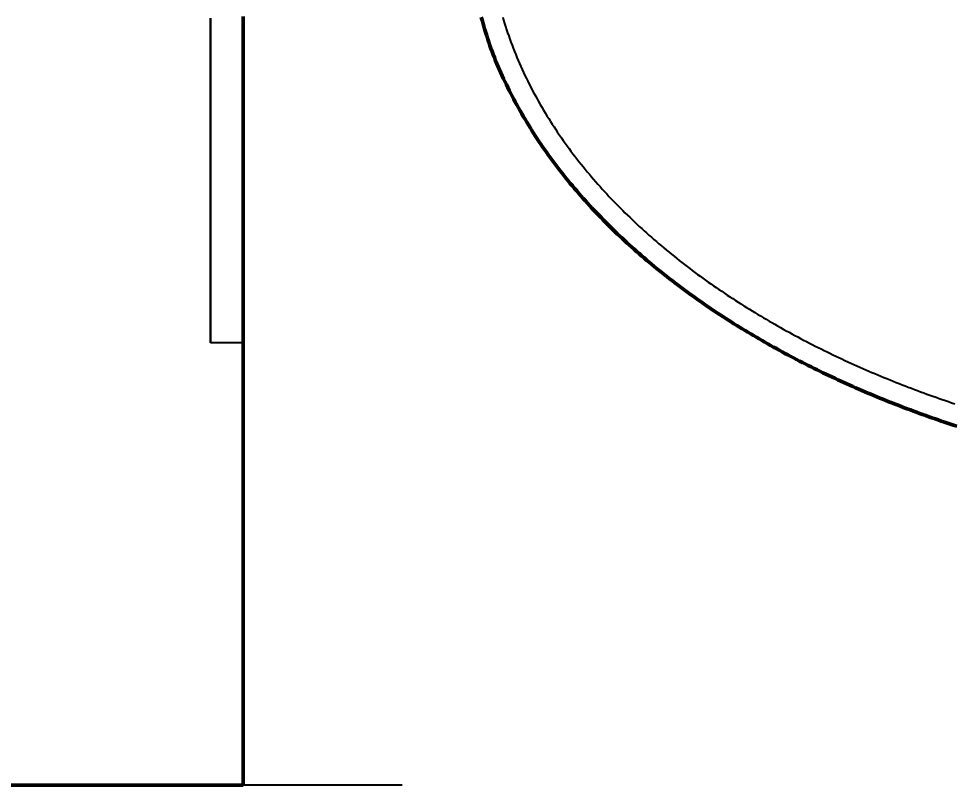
# Model space of a CAD drawing. Header units: millimetres. Extents: x 0 to 420, y 0 to 297.
# Drawn here: x 66.07 to 80.35, y 153 to 164.69 of the extents above; entities that cross this region are included whole.
import ezdxf

# ---------------------------------------------------------------- set-up
doc = ezdxf.new("R2010")
doc.units = ezdxf.units.MM
doc.linetypes.add('ISO02-TRAZOS', pattern=[3.75, 3, -0.75])
for name, color, linetype, lineweight in [('01-VISIBLE', 7, 'CONTINUOUS', 50), ('02-OCULTA', 4, 'ISO02-TRAZOS', 25), ('04-COTA', 3, 'CONTINUOUS', 25)]:
    doc.layers.add(name, color=color, linetype=linetype, lineweight=lineweight)
doc.styles.add('ISO3098', font='isocpeur.ttf')
doc.dimstyles.new('FLAMA-ISO', dxfattribs={"dimtxt": 3.5, "dimasz": 3, "dimexe": 2, "dimexo": 1, "dimgap": 1, "dimtad": 1, "dimdec": 1, "dimtxsty": 'ISO3098', "dimcen": 2.5, "dimclrd": 3, "dimclre": 3, "dimclrt": 3, "dimazin": 3, "dimtfac": 1, "dimtmove": 0, "dimatfit": 3, "dimlwd": 25, "dimlwe": 25})

msp = doc.modelspace()

# ---------------------------------------------------------------- linework, layer by layer
at = {"layer": '01-VISIBLE'}
msp.add_line((69.5, 153), (64, 153), dxfattribs=at)
for points in [[(69.5, 153), (69.5, 153.05), (69.5, 153.1), (69.5, 153.15), (69.5, 153.2), (69.5, 153.251), (69.5, 153.301), (69.5, 153.351), (69.5, 153.401), (69.5, 153.451), (69.5, 153.501), (69.5, 153.551), (69.5, 153.601), (69.5, 153.651), (69.5, 153.702), (69.5, 153.752), (69.5, 153.802), (69.5, 153.852), (69.5, 153.902), (69.5, 153.952), (69.5, 154.002), (69.5, 154.052), (69.5, 154.103), (69.5, 154.153), (69.5, 154.203), (69.5, 154.253), (69.5, 154.303), (69.5, 154.353), (69.5, 154.403), (69.5, 154.453), (69.5, 154.503), (69.5, 154.554), (69.5, 154.604), (69.5, 154.654), (69.5, 154.704), (69.5, 154.754), (69.5, 154.804), (69.5, 154.854), (69.5, 154.904), (69.5, 154.954), (69.5, 155.005), (69.5, 155.055), (69.5, 155.105), (69.5, 155.155), (69.5, 155.205), (69.5, 155.255), (69.5, 155.305), (69.5, 155.355), (69.5, 155.405), (69.5, 155.456), (69.5, 155.506), (69.5, 155.556), (69.5, 155.606), (69.5, 155.656), (69.5, 155.706), (69.5, 155.756), (69.5, 155.806), (69.5, 155.856), (69.5, 155.907), (69.5, 155.957), (69.5, 156.007), (69.5, 156.057), (69.5, 156.107), (69.5, 156.157), (69.5, 156.207), (69.5, 156.257), (69.5, 156.308), (69.5, 156.358), (69.5, 156.408), (69.5, 156.458), (69.5, 156.508), (69.5, 156.558), (69.5, 156.608), (69.5, 156.658), (69.5, 156.708), (69.5, 156.759), (69.5, 156.809), (69.5, 156.859), (69.5, 156.909), (69.5, 156.959), (69.5, 157.009), (69.5, 157.059), (69.5, 157.109), (69.5, 157.159), (69.5, 157.21), (69.5, 157.26), (69.5, 157.31), (69.5, 157.36), (69.5, 157.41), (69.5, 157.46), (69.5, 157.51), (69.5, 157.56), (69.5, 157.61), (69.5, 157.661), (69.5, 157.711), (69.5, 157.761), (69.5, 157.811), (69.5, 157.861), (69.5, 157.911), (69.5, 157.961), (69.5, 158.011), (69.5, 158.062), (69.5, 158.112), (69.5, 158.162), (69.5, 158.212), (69.5, 158.262), (69.5, 158.312), (69.5, 158.362), (69.5, 158.412), (69.5, 158.462), (69.5, 158.513), (69.5, 158.563), (69.5, 158.613), (69.5, 158.663), (69.5, 158.713), (69.5, 158.763), (69.5, 158.813), (69.5, 158.863), (69.5, 158.913), (69.5, 158.964), (69.5, 159.014), (69.5, 159.064), (69.5, 159.114), (69.5, 159.164), (69.5, 159.214), (69.5, 159.264), (69.5, 159.314), (69.5, 159.364), (69.5, 159.415), (69.5, 159.465), (69.5, 159.515), (69.5, 159.565), (69.5, 159.615), (69.5, 159.665), (69.5, 159.715), (69.5, 159.765), (69.5, 159.816), (69.5, 159.866), (69.5, 159.916), (69.5, 159.966), (69.5, 160.016), (69.5, 160.066), (69.5, 160.116), (69.5, 160.166), (69.5, 160.216), (69.5, 160.267), (69.5, 160.317), (69.5, 160.367), (69.5, 160.417), (69.5, 160.467), (69.5, 160.517), (69.5, 160.567), (69.5, 160.617), (69.5, 160.667), (69.5, 160.718), (69.5, 160.768), (69.5, 160.818), (69.5, 160.868), (69.5, 160.918), (69.5, 160.968), (69.5, 161.018), (69.5, 161.068), (69.5, 161.118), (69.5, 161.169), (69.5, 161.219), (69.5, 161.269), (69.5, 161.319), (69.5, 161.369), (69.5, 161.419), (69.5, 161.469), (69.5, 161.519), (69.5, 161.569), (69.5, 161.62), (69.5, 161.67), (69.5, 161.72), (69.5, 161.77), (69.5, 161.82), (69.5, 161.87), (69.5, 161.92), (69.5, 161.97), (69.5, 162.021), (69.5, 162.071), (69.5, 162.121), (69.5, 162.171), (69.5, 162.221), (69.5, 162.271), (69.5, 162.321), (69.5, 162.371), (69.5, 162.421), (69.5, 162.472), (69.5, 162.522), (69.5, 162.572), (69.5, 162.622), (69.5, 162.672), (69.5, 162.722), (69.5, 162.772), (69.5, 162.822), (69.5, 162.872), (69.5, 162.923), (69.5, 162.973), (69.5, 163.023), (69.5, 163.073), (69.5, 163.123), (69.5, 163.173), (69.5, 163.223), (69.5, 163.273), (69.5, 163.323), (69.5, 163.374), (69.5, 163.424), (69.5, 163.474), (69.5, 163.524), (69.5, 163.574), (69.5, 163.624), (69.5, 163.674), (69.5, 163.724), (69.5, 163.775), (69.5, 163.825), (69.5, 163.875), (69.5, 163.925), (69.5, 163.975), (69.5, 164.025), (69.5, 164.075), (69.5, 164.125), (69.5, 164.175), (69.5, 164.226), (69.5, 164.276), (69.5, 164.326), (69.5, 164.376), (69.5, 164.426), (69.5, 164.476), (69.5, 164.526), (69.5, 164.576), (69.5, 164.626), (69.5, 164.677), (69.5, 164.727)], [(73.131, 164.718), (73.144, 164.67), (73.157, 164.621), (73.17, 164.573), (73.184, 164.525), (73.199, 164.477), (73.213, 164.43), (73.228, 164.382), (73.244, 164.334), (73.26, 164.287), (73.277, 164.24), (73.295, 164.193), (73.312, 164.146), (73.331, 164.1), (73.349, 164.053), (73.369, 164.007), (73.388, 163.961), (73.408, 163.915), (73.428, 163.87), (73.449, 163.824), (73.47, 163.779), (73.492, 163.734), (73.513, 163.689), (73.535, 163.644), (73.558, 163.599), (73.58, 163.554), (73.603, 163.51), (73.627, 163.466), (73.65, 163.422), (73.674, 163.378), (73.698, 163.334), (73.723, 163.29), (73.747, 163.247), (73.772, 163.203), (73.798, 163.16), (73.823, 163.117), (73.849, 163.074), (73.875, 163.032), (73.901, 162.989), (73.928, 162.947), (73.955, 162.905), (73.982, 162.863), (74.01, 162.821), (74.038, 162.78), (74.066, 162.738), (74.095, 162.697), (74.123, 162.656), (74.153, 162.616), (74.182, 162.575), (74.211, 162.535), (74.241, 162.494), (74.271, 162.455), (74.302, 162.415), (74.332, 162.375), (74.363, 162.336), (74.394, 162.297), (74.426, 162.258), (74.457, 162.219), (74.489, 162.18), (74.521, 162.142), (74.553, 162.104), (74.586, 162.066), (74.618, 162.028), (74.651, 161.99), (74.685, 161.953), (74.718, 161.915), (74.751, 161.878), (74.785, 161.841), (74.819, 161.805), (74.853, 161.768), (74.888, 161.732), (74.922, 161.696), (74.957, 161.66), (74.992, 161.624), (75.027, 161.588), (75.063, 161.553), (75.098, 161.518), (75.134, 161.483), (75.17, 161.448), (75.206, 161.413), (75.242, 161.379), (75.278, 161.345), (75.315, 161.31), (75.352, 161.277), (75.389, 161.243), (75.426, 161.209), (75.463, 161.176), (75.501, 161.143), (75.538, 161.11), (75.576, 161.077), (75.614, 161.044), (75.652, 161.012), (75.69, 160.98), (75.729, 160.948), (75.767, 160.916), (75.806, 160.884), (75.845, 160.853), (75.884, 160.821), (75.923, 160.79), (75.962, 160.759), (76.002, 160.728), (76.041, 160.698), (76.081, 160.667), (76.121, 160.637), (76.161, 160.607), (76.201, 160.577), (76.241, 160.547), (76.281, 160.518), (76.322, 160.488), (76.362, 160.459), (76.403, 160.43), (76.444, 160.401), (76.485, 160.373), (76.526, 160.344), (76.567, 160.316), (76.608, 160.288), (76.65, 160.259), (76.691, 160.232), (76.733, 160.204), (76.775, 160.176), (76.817, 160.149), (76.859, 160.122), (76.901, 160.095), (76.943, 160.068), (76.985, 160.041), (77.028, 160.015), (77.07, 159.988), (77.113, 159.962), (77.155, 159.936), (77.198, 159.91), (77.241, 159.885), (77.284, 159.859), (77.327, 159.834), (77.37, 159.809), (77.414, 159.783), (77.457, 159.759), (77.501, 159.734), (77.544, 159.709), (77.588, 159.685), (77.632, 159.661), (77.675, 159.636), (77.719, 159.613), (77.763, 159.589), (77.807, 159.565), (77.852, 159.542), (77.896, 159.518), (77.94, 159.495), (77.985, 159.472), (78.029, 159.449), (78.074, 159.427), (78.118, 159.404), (78.163, 159.382), (78.208, 159.359), (78.253, 159.337), (78.298, 159.315), (78.343, 159.294), (78.388, 159.272), (78.433, 159.25), (78.478, 159.229), (78.523, 159.208), (78.569, 159.187), (78.614, 159.166), (78.66, 159.145), (78.705, 159.125), (78.751, 159.104), (78.797, 159.084), (78.842, 159.064), (78.888, 159.044), (78.934, 159.024), (78.98, 159.004), (79.026, 158.984), (79.072, 158.965), (79.118, 158.946), (79.165, 158.926), (79.211, 158.907), (79.257, 158.889), (79.304, 158.87), (79.35, 158.851), (79.396, 158.833), (79.443, 158.814), (79.49, 158.796), (79.536, 158.778), (79.583, 158.76), (79.63, 158.743), (79.677, 158.725), (79.723, 158.708), (79.77, 158.69), (79.817, 158.673), (79.864, 158.656), (79.911, 158.639), (79.958, 158.622), (80.006, 158.606), (80.053, 158.589), (80.1, 158.573), (80.147, 158.556), (80.195, 158.54), (80.242, 158.524), (80.29, 158.508), (80.337, 158.493), (80.385, 158.477)]]:
    msp.add_lwpolyline(points, dxfattribs=at)
at = {"layer": '02-OCULTA'}
msp.add_line((69.5, 159.75), (69, 159.75), dxfattribs=at)
for points in [[(73.458, 164.717), (73.472, 164.669), (73.487, 164.621), (73.502, 164.573), (73.517, 164.526), (73.533, 164.478), (73.55, 164.431), (73.566, 164.384), (73.583, 164.336), (73.601, 164.289), (73.619, 164.243), (73.637, 164.196), (73.656, 164.15), (73.675, 164.103), (73.694, 164.057), (73.714, 164.011), (73.734, 163.965), (73.755, 163.919), (73.776, 163.874), (73.797, 163.829), (73.819, 163.784), (73.841, 163.739), (73.863, 163.694), (73.886, 163.649), (73.909, 163.605), (73.933, 163.56), (73.956, 163.516), (73.981, 163.472), (74.005, 163.429), (74.03, 163.385), (74.055, 163.342), (74.08, 163.299), (74.106, 163.256), (74.132, 163.213), (74.159, 163.17), (74.185, 163.128), (74.212, 163.086), (74.24, 163.044), (74.267, 163.002), (74.295, 162.96), (74.323, 162.919), (74.352, 162.878), (74.381, 162.837), (74.41, 162.796), (74.439, 162.755), (74.469, 162.715), (74.498, 162.675), (74.529, 162.634), (74.559, 162.595), (74.59, 162.555), (74.62, 162.516), (74.652, 162.476), (74.683, 162.437), (74.715, 162.398), (74.747, 162.36), (74.779, 162.321), (74.811, 162.283), (74.844, 162.245), (74.877, 162.207), (74.91, 162.17), (74.943, 162.132), (74.976, 162.095), (75.01, 162.058), (75.044, 162.021), (75.078, 161.984), (75.113, 161.948), (75.147, 161.912), (75.182, 161.876), (75.217, 161.84), (75.252, 161.804), (75.288, 161.769), (75.323, 161.733), (75.359, 161.698), (75.395, 161.664), (75.431, 161.629), (75.468, 161.594), (75.504, 161.56), (75.541, 161.526), (75.578, 161.492), (75.615, 161.458), (75.652, 161.425), (75.689, 161.392), (75.727, 161.359), (75.765, 161.326), (75.803, 161.293), (75.841, 161.26), (75.879, 161.228), (75.918, 161.196), (75.956, 161.164), (75.995, 161.132), (76.034, 161.1), (76.073, 161.069), (76.112, 161.038), (76.151, 161.007), (76.191, 160.976), (76.23, 160.945), (76.27, 160.915), (76.31, 160.884), (76.35, 160.854), (76.39, 160.824), (76.43, 160.794), (76.471, 160.765), (76.511, 160.735), (76.552, 160.706), (76.593, 160.677), (76.634, 160.648), (76.675, 160.62), (76.716, 160.591), (76.757, 160.563), (76.799, 160.535), (76.841, 160.507), (76.882, 160.479), (76.924, 160.451), (76.966, 160.424), (77.008, 160.396), (77.05, 160.369), (77.092, 160.342), (77.135, 160.316), (77.177, 160.289), (77.22, 160.263), (77.262, 160.236), (77.305, 160.21), (77.348, 160.184), (77.391, 160.159), (77.434, 160.133), (77.477, 160.108), (77.521, 160.082), (77.564, 160.057), (77.607, 160.032), (77.651, 160.008), (77.695, 159.983), (77.738, 159.959), (77.782, 159.934), (77.826, 159.91), (77.87, 159.886), (77.914, 159.863), (77.958, 159.839), (78.003, 159.815), (78.047, 159.792), (78.091, 159.769), (78.136, 159.746), (78.181, 159.723), (78.225, 159.701), (78.27, 159.678), (78.315, 159.656), (78.36, 159.633), (78.405, 159.611), (78.45, 159.59), (78.495, 159.568), (78.54, 159.546), (78.585, 159.525), (78.631, 159.503), (78.676, 159.482), (78.722, 159.461), (78.767, 159.441), (78.813, 159.42), (78.859, 159.399), (78.904, 159.379), (78.95, 159.359), (78.996, 159.339), (79.042, 159.319), (79.088, 159.299), (79.134, 159.28), (79.18, 159.26), (79.227, 159.241), (79.273, 159.222), (79.319, 159.203), (79.366, 159.184), (79.412, 159.165), (79.459, 159.146), (79.505, 159.128), (79.552, 159.11), (79.599, 159.092), (79.645, 159.074), (79.692, 159.056), (79.739, 159.038), (79.786, 159.02), (79.833, 159.003), (79.88, 158.986), (79.927, 158.968), (79.974, 158.951), (80.021, 158.934), (80.069, 158.918), (80.116, 158.901), (80.163, 158.885), (80.211, 158.868), (80.258, 158.852), (80.305, 158.836), (80.353, 158.82)], [(69, 159.75), (69, 159.8), (69, 159.85), (69, 159.9), (69, 159.95), (69, 160), (69, 160.05), (69, 160.1), (69, 160.15), (69, 160.2), (69, 160.25), (69, 160.3), (69, 160.35), (69, 160.4), (69, 160.45), (69, 160.5), (69, 160.55), (69, 160.6), (69, 160.65), (69, 160.7), (69, 160.75), (69, 160.8), (69, 160.85), (69, 160.9), (69, 160.95), (69, 161), (69, 161.05), (69, 161.1), (69, 161.15), (69, 161.2), (69, 161.25), (69, 161.3), (69, 161.35), (69, 161.4), (69, 161.45), (69, 161.5), (69, 161.55), (69, 161.6), (69, 161.65), (69, 161.7), (69, 161.75), (69, 161.8), (69, 161.85), (69, 161.9), (69, 161.95), (69, 162), (69, 162.05), (69, 162.1), (69, 162.15), (69, 162.2), (69, 162.25), (69, 162.3), (69, 162.35), (69, 162.4), (69, 162.45), (69, 162.5), (69, 162.55), (69, 162.6), (69, 162.65), (69, 162.7), (69, 162.75), (69, 162.8), (69, 162.85), (69, 162.9), (69, 162.95), (69, 163), (69, 163.05), (69, 163.1), (69, 163.15), (69, 163.2), (69, 163.25), (69, 163.3), (69, 163.35), (69, 163.4), (69, 163.45), (69, 163.5), (69, 163.55), (69, 163.6), (69, 163.65), (69, 163.7), (69, 163.75), (69, 163.8), (69, 163.85), (69, 163.9), (69, 163.95), (69, 164), (69, 164.05), (69, 164.1), (69, 164.15), (69, 164.2), (69, 164.25), (69, 164.3), (69, 164.35), (69, 164.4), (69, 164.45), (69, 164.5), (69, 164.55), (69, 164.6), (69, 164.65), (69, 164.7)], [(69, 164.7), (69, 164.65), (69, 164.6), (69, 164.55), (69, 164.5), (69, 164.45), (69, 164.4), (69, 164.35), (69, 164.3), (69, 164.25), (69, 164.2), (69, 164.15), (69, 164.1), (69, 164.05), (69, 164), (69, 163.95), (69, 163.9), (69, 163.85), (69, 163.8), (69, 163.75), (69, 163.7), (69, 163.65), (69, 163.6), (69, 163.55), (69, 163.5), (69, 163.45), (69, 163.4), (69, 163.35), (69, 163.3), (69, 163.25), (69, 163.2), (69, 163.15), (69, 163.1), (69, 163.05), (69, 163), (69, 162.95), (69, 162.9), (69, 162.85), (69, 162.8), (69, 162.75), (69, 162.7), (69, 162.65), (69, 162.6), (69, 162.55), (69, 162.5), (69, 162.45), (69, 162.4), (69, 162.35), (69, 162.3), (69, 162.25), (69, 162.2), (69, 162.15), (69, 162.1), (69, 162.05), (69, 162), (69, 161.95), (69, 161.9), (69, 161.85), (69, 161.8), (69, 161.75), (69, 161.7), (69, 161.65), (69, 161.6), (69, 161.55), (69, 161.5), (69, 161.45), (69, 161.4), (69, 161.35), (69, 161.3), (69, 161.25), (69, 161.2), (69, 161.15), (69, 161.1), (69, 161.05), (69, 161), (69, 160.95), (69, 160.9), (69, 160.85), (69, 160.8), (69, 160.75), (69, 160.7), (69, 160.65), (69, 160.6), (69, 160.55), (69, 160.5), (69, 160.45), (69, 160.4), (69, 160.35), (69, 160.3), (69, 160.25), (69, 160.2), (69, 160.15), (69, 160.1), (69, 160.05), (69, 160), (69, 159.95), (69, 159.9), (69, 159.85), (69, 159.8), (69, 159.75)], [(69.5, 164.7), (69.5, 164.625), (69.5, 164.55), (69.5, 164.475), (69.5, 164.4), (69.5, 164.325), (69.5, 164.25), (69.5, 164.175), (69.5, 164.1), (69.5, 164.025), (69.5, 163.95), (69.5, 163.875), (69.5, 163.8), (69.5, 163.725), (69.5, 163.65), (69.5, 163.575), (69.5, 163.5), (69.5, 163.425), (69.5, 163.35), (69.5, 163.275), (69.5, 163.2), (69.5, 163.125), (69.5, 163.05), (69.5, 162.975), (69.5, 162.9), (69.5, 162.825), (69.5, 162.75), (69.5, 162.675), (69.5, 162.6), (69.5, 162.525), (69.5, 162.45), (69.5, 162.375), (69.5, 162.3), (69.5, 162.225), (69.5, 162.15), (69.5, 162.075), (69.5, 162), (69.5, 161.925), (69.5, 161.85), (69.5, 161.775), (69.5, 161.7), (69.5, 161.625), (69.5, 161.55), (69.5, 161.475), (69.5, 161.4), (69.5, 161.325), (69.5, 161.25), (69.5, 161.175), (69.5, 161.1), (69.5, 161.025), (69.5, 160.95), (69.5, 160.875), (69.5, 160.8), (69.5, 160.725), (69.5, 160.65), (69.5, 160.575), (69.5, 160.5), (69.5, 160.425), (69.5, 160.35), (69.5, 160.275), (69.5, 160.2), (69.5, 160.125), (69.5, 160.05), (69.5, 159.975), (69.5, 159.9), (69.5, 159.825), (69.5, 159.75), (69.5, 159.675), (69.5, 159.6), (69.5, 159.525), (69.5, 159.45), (69.5, 159.375), (69.5, 159.3), (69.5, 159.225), (69.5, 159.15), (69.5, 159.075), (69.5, 159), (69.5, 158.925), (69.5, 158.85), (69.5, 158.775), (69.5, 158.7), (69.5, 158.625), (69.5, 158.55), (69.5, 158.475), (69.5, 158.4), (69.5, 158.325), (69.5, 158.25), (69.5, 158.175), (69.5, 158.1), (69.5, 158.025), (69.5, 157.95), (69.5, 157.875), (69.5, 157.8), (69.5, 157.725), (69.5, 157.65), (69.5, 157.575), (69.5, 157.5), (69.5, 157.425), (69.5, 157.35), (69.5, 157.275), (69.5, 157.2), (69.5, 157.125), (69.5, 157.05), (69.5, 156.975), (69.5, 156.9), (69.5, 156.825), (69.5, 156.75), (69.5, 156.675), (69.5, 156.6), (69.5, 156.525), (69.5, 156.45), (69.5, 156.375), (69.5, 156.3), (69.5, 156.225), (69.5, 156.15), (69.5, 156.075), (69.5, 156), (69.5, 155.925), (69.5, 155.85), (69.5, 155.775), (69.5, 155.7), (69.5, 155.625), (69.5, 155.55), (69.5, 155.475), (69.5, 155.4), (69.5, 155.325), (69.5, 155.25), (69.5, 155.175), (69.5, 155.1), (69.5, 155.025), (69.5, 154.95), (69.5, 154.875), (69.5, 154.8), (69.5, 154.725), (69.5, 154.65), (69.5, 154.575), (69.5, 154.5), (69.5, 154.425), (69.5, 154.35), (69.5, 154.275), (69.5, 154.2), (69.5, 154.125), (69.5, 154.05), (69.5, 153.975), (69.5, 153.9), (69.5, 153.825), (69.5, 153.75), (69.5, 153.675), (69.5, 153.6), (69.5, 153.525), (69.5, 153.45), (69.5, 153.375), (69.5, 153.3), (69.5, 153.225), (69.5, 153.15), (69.5, 153.075), (69.5, 153)], [(69.5, 159.75), (69.5, 159.8), (69.5, 159.85), (69.5, 159.9), (69.5, 159.95), (69.5, 160), (69.5, 160.05), (69.5, 160.1), (69.5, 160.15), (69.5, 160.2), (69.5, 160.25), (69.5, 160.3), (69.5, 160.35), (69.5, 160.4), (69.5, 160.45), (69.5, 160.5), (69.5, 160.55), (69.5, 160.6), (69.5, 160.65), (69.5, 160.7), (69.5, 160.75), (69.5, 160.8), (69.5, 160.85), (69.5, 160.9), (69.5, 160.95), (69.5, 161), (69.5, 161.05), (69.5, 161.1), (69.5, 161.15), (69.5, 161.2), (69.5, 161.25), (69.5, 161.3), (69.5, 161.35), (69.5, 161.4), (69.5, 161.45), (69.5, 161.5), (69.5, 161.55), (69.5, 161.6), (69.5, 161.65), (69.5, 161.7), (69.5, 161.75), (69.5, 161.8), (69.5, 161.85), (69.5, 161.9), (69.5, 161.95), (69.5, 162), (69.5, 162.05), (69.5, 162.1), (69.5, 162.15), (69.5, 162.2), (69.5, 162.25), (69.5, 162.3), (69.5, 162.35), (69.5, 162.4), (69.5, 162.45), (69.5, 162.5), (69.5, 162.55), (69.5, 162.6), (69.5, 162.65), (69.5, 162.7), (69.5, 162.75), (69.5, 162.8), (69.5, 162.85), (69.5, 162.9), (69.5, 162.95), (69.5, 163), (69.5, 163.05), (69.5, 163.1), (69.5, 163.15), (69.5, 163.2), (69.5, 163.25), (69.5, 163.3), (69.5, 163.35), (69.5, 163.4), (69.5, 163.45), (69.5, 163.5), (69.5, 163.55), (69.5, 163.6), (69.5, 163.65), (69.5, 163.7), (69.5, 163.75), (69.5, 163.8), (69.5, 163.85), (69.5, 163.9), (69.5, 163.95), (69.5, 164), (69.5, 164.05), (69.5, 164.1), (69.5, 164.15), (69.5, 164.2), (69.5, 164.25), (69.5, 164.3), (69.5, 164.35), (69.5, 164.4), (69.5, 164.45), (69.5, 164.5), (69.5, 164.55), (69.5, 164.6), (69.5, 164.65), (69.5, 164.7)], [(69.5, 164.7), (69.5, 164.65), (69.5, 164.6), (69.5, 164.55), (69.5, 164.5), (69.5, 164.45), (69.5, 164.4), (69.5, 164.35), (69.5, 164.3), (69.5, 164.25), (69.5, 164.2), (69.5, 164.15), (69.5, 164.1), (69.5, 164.05), (69.5, 164), (69.5, 163.95), (69.5, 163.9), (69.5, 163.85), (69.5, 163.8), (69.5, 163.75), (69.5, 163.7), (69.5, 163.65), (69.5, 163.6), (69.5, 163.55), (69.5, 163.5), (69.5, 163.45), (69.5, 163.4), (69.5, 163.35), (69.5, 163.3), (69.5, 163.25), (69.5, 163.2), (69.5, 163.15), (69.5, 163.1), (69.5, 163.05), (69.5, 163), (69.5, 162.95), (69.5, 162.9), (69.5, 162.85), (69.5, 162.8), (69.5, 162.75), (69.5, 162.7), (69.5, 162.65), (69.5, 162.6), (69.5, 162.55), (69.5, 162.5), (69.5, 162.45), (69.5, 162.4), (69.5, 162.35), (69.5, 162.3), (69.5, 162.25), (69.5, 162.2), (69.5, 162.15), (69.5, 162.1), (69.5, 162.05), (69.5, 162), (69.5, 161.95), (69.5, 161.9), (69.5, 161.85), (69.5, 161.8), (69.5, 161.75), (69.5, 161.7), (69.5, 161.65), (69.5, 161.6), (69.5, 161.55), (69.5, 161.5), (69.5, 161.45), (69.5, 161.4), (69.5, 161.35), (69.5, 161.3), (69.5, 161.25), (69.5, 161.2), (69.5, 161.15), (69.5, 161.1), (69.5, 161.05), (69.5, 161), (69.5, 160.95), (69.5, 160.9), (69.5, 160.85), (69.5, 160.8), (69.5, 160.75), (69.5, 160.7), (69.5, 160.65), (69.5, 160.6), (69.5, 160.55), (69.5, 160.5), (69.5, 160.45), (69.5, 160.4), (69.5, 160.35), (69.5, 160.3), (69.5, 160.25), (69.5, 160.2), (69.5, 160.15), (69.5, 160.1), (69.5, 160.05), (69.5, 160), (69.5, 159.95), (69.5, 159.9), (69.5, 159.85), (69.5, 159.8), (69.5, 159.75)]]:
    msp.add_lwpolyline(points, dxfattribs=at)

# ---------------------------------------------------------------- dimensions: what is measured, and where the dimension line sits
at = {"layer": '04-COTA'}
msp.add_linear_dim(base=(53, 153), p1=(72.925, 153), p2=(83.75, 218.93), angle=90, dimstyle='FLAMA-ISO', override={"dimlfac": 10}, dxfattribs=at).render()

doc.saveas('drawing.dxf')
